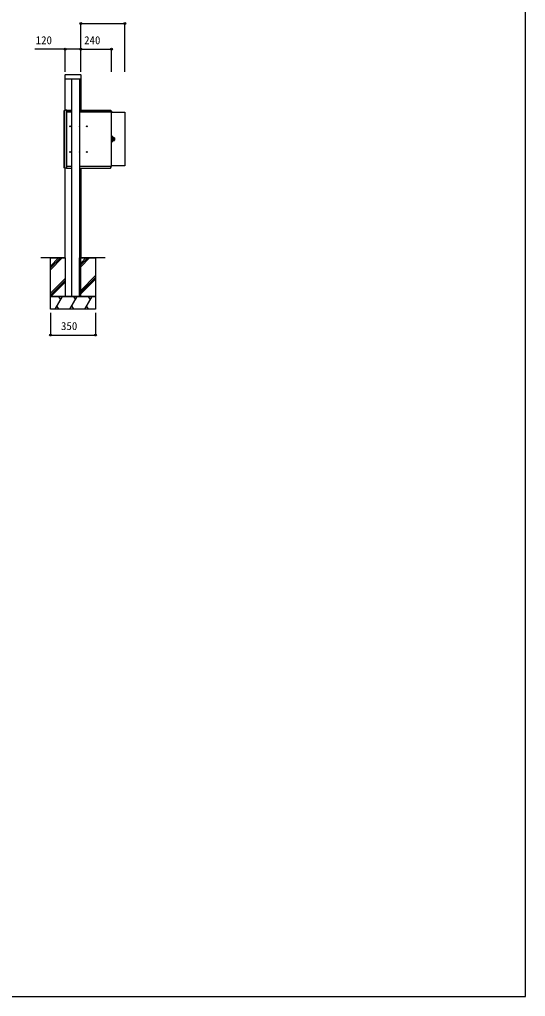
# Model space of a CAD drawing. Units: millimetres, scale not verified. Extents: x -4375 to 4375, y -6498 to 6471.
# Drawn here: x 433 to 4375, y -6498 to 1108 of the extents above; entities that cross this region are included whole.
import ezdxf
from ezdxf.enums import TextEntityAlignment as Align

# ---------------------------------------------------------------- set-up
doc = ezdxf.new("R2010")
doc.units = ezdxf.units.MM
doc.header["$LTSCALE"] = 30
for name, color, linetype in [('0-2_YKK_A1', 4, 'Continuous'), ('0-3_YKK_D', 6, 'Continuous'), ('0-4_YKK_ZWAK', 7, 'Continuous')]:
    doc.layers.add(name, color=color, linetype=linetype)
doc.styles.add('ＭＳ ゴシック', font='')
doc.styles.get('ＭＳ ゴシック').set_extended_font_data('MS Gothic')

msp = doc.modelspace()

# ---------------------------------------------------------------- linework, layer by layer
at = {"layer": '0-2_YKK_A1'}
for p, q in [((787, 674.66), (787, 646.9)), ((787.8, 646.1), (790.7, 646.1)), ((790, 401.39), (790, 646.1)), ((791.61, 646.16), (790.7, 646.1)), ((791.82, 646.16), (793.68, 646.16)), ((794.8, 646.1), (793.89, 646.16)), ((794.8, 646.1), (905.2, 646.1)), ((906.11, 646.16), (905.2, 646.1)), ((906.32, 646.16), (908.18, 646.16)), ((909.3, 646.1), (908.39, 646.16)), ((909.3, 646.1), (912.2, 646.1)), ((910, 646.1), (910, 401.6)), ((913, 646.9), (913, 674.66)), ((780.59, 397.77), (780, 397.18)), ((780, 396.35), (780, 397.18)), ((780, -45.91), (780, 396.35)), ((783.72, 400.9), (780.59, 397.77)), ((783.72, 400.9), (784, 401.18)), ((784.39, 401.19), (784, 401.18)), ((784.4, -46.06), (784.4, 396.35)), ((784.99, 397.77), (788.28, 401.06)), ((799.52, 401.62), (798, 401.67)), ((800, 401.6), (799.52, 401.62)), ((800, 401.12), (800, 401.6)), ((800, -47.92), (800, 401.12)), ((800, 387.8), (800, 387.9)), ((800, 387.8), (800, -33.2)), ((800.8, 387.8), (800, 387.8)), ((800.2, 389.6), (800.2, 401.4)), ((800.2, 401.4), (800.79, 401.4)), ((800.2, 389.6), (800.2, 388.8)), ((800.2, 388), (800.2, 388.8)), ((800.2, 388), (800.2, 387.81)), ((800.2, 387.81), (800.81, 387.81)), ((800.8, 400.8), (800.79, 400.8)), ((800.8, 401.6), (800.8, 400.8)), ((800.8, 401.6), (840, 401.6)), ((800.8, 387.81), (800.8, 387.8)), ((800.81, 387.8), (800.8, 387.8)), ((800.81, 387.81), (800.81, 387.8)), ((900, 401.6), (910, 401.6)), ((910, 401.6), (1142.67, 401.6)), ((910, 388.8), (1149, 388.8)), ((1148.2, 388.8), (910, 388.8)), ((1142.67, 401.6), (1142.67, 400.8)), ((1142.67, 400.8), (1142.68, 400.79)), ((1142.92, 401.4), (1149.8, 394.52)), ((1143.23, 401.37), (1149.77, 394.83)), ((1148.2, 388), (1148.2, 388.8)), ((1148.21, 388.6), (1148.2, 388.6)), ((1148.2, 387.99), (1148.2, 388)), ((1148.21, 387.99), (1148.2, 387.99)), ((1148.21, 388.6), (1148.21, 387.99)), ((1148.4, 388.6), (1148.21, 388.6)), ((1148.4, 388.6), (1149.2, 388.6)), ((1149, 389.6), (1149, 389.3)), ((1149, 389.3), (1149.8, 389.3)), ((1149, 389.3), (1149, 388.8)), ((1149.2, 389.3), (1149.2, 388.6)), ((1149.2, -33.2), (1149.2, 388.6)), ((1150, 387.4), (1149.2, 387.4)), ((1149.8, 394.52), (1149.8, 389.3)), ((1150, 394.27), (1150, 388.4)), ((1150, 388.4), (1150, 387.4)), ((1149.7, 197.1), (1149.2, 197.1)), ((1149.7, 156.1), (1149.2, 156.1)), ((1149.7, 196.6), (1149.7, 197.1)), ((1149.7, 196.6), (1150.7, 196.6)), ((1149.7, 196.6), (1149.7, 156.6)), ((1149.7, 194.6), (1149.7, 192.88)), ((1149.7, 192.88), (1149.7, 192.37)), ((1149.7, 190.46), (1149.7, 192.37)), ((1149.7, 190.46), (1149.7, 179.32)), ((1149.7, 179.32), (1149.7, 173.88)), ((1149.7, 156.6), (1149.7, 156.1)), ((1149.7, 156.6), (1150.7, 156.6)), ((1151.2, 196.1), (1159.5, 196.1)), ((1151.2, 196.1), (1151.2, 157.11)), ((1159.6, 196.09), (1151.2, 196.09)), ((1159.78, 196.06), (1151.2, 196.06)), ((1159.97, 195.98), (1151.2, 195.98)), ((1160.13, 195.88), (1151.2, 195.88)), ((1160.29, 195.72), (1151.2, 195.72)), ((1160.39, 195.55), (1151.2, 195.55)), ((1160.48, 195.31), (1151.2, 195.31)), ((1160.5, 195.08), (1151.2, 195.08)), ((1160.5, 194.76), (1151.2, 194.76)), ((1160.5, 194.46), (1151.2, 194.46)), ((1160.5, 194.07), (1151.2, 194.07)), ((1160.5, 193.71), (1151.2, 193.71)), ((1160.5, 193.25), (1151.2, 193.25)), ((1160.5, 192.83), (1151.2, 192.83)), ((1160.5, 192.3), (1151.2, 192.3)), ((1160.5, 191.83), (1151.2, 191.83)), ((1160.5, 191.24), (1151.2, 191.24)), ((1160.5, 190.71), (1151.2, 190.71)), ((1160.5, 190.06), (1151.2, 190.06)), ((1160.5, 189.48), (1151.2, 189.48)), ((1160.5, 188.78), (1151.2, 188.78)), ((1160.5, 188.16), (1151.2, 188.16)), ((1160.5, 187.4), (1151.2, 187.4)), ((1160.5, 186.75), (1151.2, 186.75)), ((1160.5, 185.95), (1151.2, 185.95)), ((1160.5, 185.26), (1151.2, 185.26)), ((1160.5, 184.42), (1151.2, 184.42)), ((1160.5, 183.7), (1151.2, 183.7)), ((1160.5, 182.83), (1151.2, 182.83)), ((1160.5, 182.09), (1151.2, 182.09)), ((1160.5, 181.2), (1151.2, 181.2)), ((1160.5, 180.44), (1151.2, 180.44)), ((1160.5, 179.53), (1151.2, 179.53)), ((1160.5, 178.76), (1151.2, 178.76)), ((1160.5, 177.84), (1151.2, 177.84)), ((1160.5, 177.06), (1151.2, 177.06)), ((1160.5, 176.14), (1151.2, 176.14)), ((1160.5, 175.36), (1151.2, 175.36)), ((1160.5, 174.44), (1151.2, 174.44)), ((1160.5, 173.67), (1151.2, 173.67)), ((1160.5, 172.76), (1151.2, 172.76)), ((1160.5, 172), (1151.2, 172)), ((1160.5, 171.11), (1151.2, 171.11)), ((1160.5, 170.37), (1151.2, 170.37)), ((1160.5, 169.5), (1151.2, 169.5)), ((1160.5, 168.78), (1151.2, 168.78)), ((1160.5, 167.94), (1151.2, 167.94)), ((1160.5, 167.25), (1151.2, 167.25)), ((1160.5, 166.45), (1151.2, 166.45)), ((1160.5, 165.8), (1151.2, 165.8)), ((1160.5, 165.04), (1151.2, 165.04)), ((1160.5, 164.42), (1151.2, 164.42)), ((1160.5, 163.72), (1151.2, 163.72)), ((1160.5, 163.14), (1151.2, 163.14)), ((1160.5, 162.49), (1151.2, 162.49)), ((1160.5, 161.96), (1151.2, 161.96)), ((1160.5, 161.37), (1151.2, 161.37)), ((1160.5, 160.9), (1151.2, 160.9)), ((1160.5, 160.37), (1151.2, 160.37)), ((1160.5, 159.95), (1151.2, 159.95)), ((1160.5, 159.49), (1151.2, 159.49)), ((1160.5, 159.13), (1151.2, 159.13)), ((1160.5, 158.74), (1151.2, 158.74)), ((1160.5, 158.44), (1151.2, 158.44)), ((1160.5, 158.12), (1151.2, 158.12)), ((1160.48, 157.89), (1151.2, 157.89)), ((1160.39, 157.65), (1151.2, 157.65)), ((1160.29, 157.48), (1151.2, 157.48)), ((1160.13, 157.32), (1151.2, 157.32)), ((1159.97, 157.22), (1151.2, 157.22)), ((1159.78, 157.14), (1151.2, 157.14)), ((1159.61, 157.11), (1151.2, 157.11)), ((1159.6, 157.11), (1151.2, 157.11)), ((1151.2, 157.1), (1159.5, 157.1)), ((1160.5, 195.1), (1160.5, 158.1)), ((1160.6, 186.4), (1160.6, 166.8)), ((1167.2, 186.1), (1167.2, 167.1)), ((1171.7, 186.6), (1167.7, 186.6)), ((1172.42, 186.29), (1167.7, 186.29)), ((1167.7, 185.61), (1167.7, 186.29)), ((1172.7, 185.61), (1167.7, 185.61)), ((1172.7, 184.86), (1167.7, 184.86)), ((1167.7, 183.59), (1167.7, 184.86)), ((1172.7, 183.59), (1167.7, 183.59)), ((1172.7, 182.43), (1167.7, 182.43)), ((1167.7, 180.72), (1167.7, 182.43)), ((1172.7, 180.72), (1167.7, 180.72)), ((1172.7, 179.3), (1167.7, 179.3)), ((1167.7, 177.35), (1167.7, 179.3)), ((1172.7, 177.35), (1167.7, 177.35)), ((1172.7, 175.85), (1167.7, 175.85)), ((1167.7, 175.85), (1167.7, 173.9)), ((1172.7, 173.9), (1167.7, 173.9)), ((1172.7, 172.48), (1167.7, 172.48)), ((1167.7, 172.48), (1167.7, 170.77)), ((1172.7, 170.77), (1167.7, 170.77)), ((1172.7, 168.34), (1167.7, 168.34)), ((1172.7, 167.59), (1167.7, 167.59)), ((1167.7, 167.59), (1167.7, 166.91)), ((1172.42, 166.91), (1167.7, 166.91)), ((1171.7, 166.6), (1167.7, 166.6)), ((1172.7, 185.6), (1172.7, 167.6)), ((790, -748.4), (790, -48.19)), ((800, -33.4), (800, -33.2)), ((800.8, -33.2), (800, -33.2)), ((800.8, -33.4), (800, -33.4)), ((800, -33.4), (800, -47.6)), ((800, -48.4), (800, -47.92)), ((800.2, -33.6), (800.99, -33.6)), ((800.2, -33.6), (800.2, -48.2)), ((800.2, -48.2), (800.79, -48.2)), ((800.79, -47.59), (800.8, -47.59)), ((800.79, -48.2), (800.79, -47.59)), ((800.8, -33.2), (800.99, -33.2)), ((800.8, -33.4), (800.8, -33.6)), ((800.8, -47.59), (800.8, -47.6)), ((800.8, -48.4), (800.8, -47.6)), ((800.8, -48.4), (840, -48.4)), ((800.99, -32.59), (801, -32.59)), ((800.99, -33.2), (800.99, -32.59)), ((801, -32.59), (801, -32.6)), ((801, -32.6), (801, -33.4)), ((801, -34.2), (801, -33.4)), ((801, -33.4), (840, -33.4)), ((900, -33.4), (910, -33.4)), ((900, -48.4), (910, -48.4)), ((910, -33.4), (1148.2, -33.4)), ((910, -48.4), (910, -748.4)), ((910, -48.4), (1141.07, -48.4)), ((1141.07, -47.59), (1141.08, -47.59)), ((1141.07, -47.6), (1141.07, -47.59)), ((1141.08, -47.59), (1141.08, -48.2)), ((1141.08, -48.2), (1141.32, -48.2)), ((1141.32, -48.2), (1148.2, -41.32)), ((1141.63, -48.17), (1148.17, -41.63)), ((1148.2, -33.4), (1148.4, -33.4)), ((1148.2, -34.2), (1148.2, -33.4)), ((1148.2, -41.32), (1148.2, -34.2)), ((1148.2, -34.4), (1148.4, -34.4)), ((1148.2, -34.9), (1148.4, -34.9)), ((1148.4, -33.2), (1149.2, -33.2)), ((1148.4, -41.07), (1148.4, -35.79)), ((1149.2, -36.2), (1148.4, -36.2)), ((1149.2, -35.2), (1149.2, -33.2)), ((1149.2, -36.2), (1149.2, -35.2)), ((790, -748.4), (600, -748.4)), ((675, -748.4), (790, -748.4)), ((675, -811.42), (738.02, -748.4)), ((675, -825.56), (752.16, -748.4)), ((675, -839.7), (766.3, -748.4)), ((900, -1048.4), (900, -748.4)), ((1100, -748.4), (910, -748.4)), ((910, -788.55), (950.15, -748.4)), ((910, -802.69), (964.29, -748.4)), ((910, -816.84), (978.44, -748.4)), ((675, -1023.55), (790, -908.55)), ((910, -1000.68), (1025, -885.68)), ((910, -1014.83), (1025, -899.83)), ((675, -1037.69), (790, -922.69)), ((678.44, -1048.4), (790, -936.84)), ((910, -1028.97), (1025, -913.97)), ((710.03, -1148.4), (767.77, -1048.4)), ((738.03, -1048.4), (752.9, -1074.15)), ((825.5, -1148.4), (883.24, -1048.4)), ((853.5, -1048.4), (868.37, -1074.15)), ((940.97, -1148.4), (998.71, -1048.4)), ((968.97, -1048.4), (983.84, -1074.15)), ((740.17, -1148.17), (725.17, -1122.19)), ((855.64, -1148.17), (840.64, -1122.19)), ((971.11, -1148.17), (956.11, -1122.19)), ((680.17, -1148.17), (680.3, -1148.4)), ((795.64, -1148.17), (795.77, -1148.4)), ((911.11, -1148.17), (911.24, -1148.4))]:
    msp.add_line(p, q, dxfattribs=at)
for points in [[(840, -748.4), (840, 646.1), (900, 646.1), (900, -748.4)], [(798, 401.67), (790, 401.39), (784.39, 401.19)], [(800.2, 389.8), (800, 389.8), (800, 400.8)], [(800.2, 387.9), (800, 387.9), (800, 389.8)], [(840, 388.8), (800.2, 388.8), (840, 388.8)], [(800.79, 401.4), (800.79, 400.79), (800.8, 400.79), (800.8, 400.8)], [(900, 388.8), (910, 388.8), (900, 388.8)], [(1142.67, 400.8), (1142.67, 400.79), (1142.68, 400.79), (1142.68, 401.4), (1142.92, 401.4)], [(1149.7, 173.88), (1149.7, 160.33), (1149.7, 158.6)], [(1172.7, 169.61), (1167.7, 169.61), (1167.7, 168.34)], [(798, -48.47), (790, -48.19), (781.93, -47.91)], [(800, -48.4), (799.52, -48.42), (798, -48.47)], [(800.99, -33.6), (800.99, -34.4), (801, -34.4), (801, -34.2)], [(1141.07, -48.4), (1141.07, -47.6), (1141.08, -47.59)], [(1148.4, -33.2), (1148.21, -33.2), (1148.21, -32.59), (1148.2, -32.59), (1148.2, -32.6), (1148.2, -33.4)], [(1148.4, -35.79), (1148.4, -35.2), (1148.4, -33.2)], [(910, -748.4), (1025, -748.4), (1025, -1048.4), (675, -1048.4), (675, -748.4)], [(790, -748.4), (790, -1048.4), (910, -1048.4), (910, -748.4)], [(900, -1048.4), (840, -1048.4), (840, -748.4)]]:
    msp.add_lwpolyline(points, dxfattribs=at)
for points in [[(1149.2, 385.7), (1254.2, 385.7), (1254.2, -30.3), (1149.2, -30.3)], [(675, -1048.4), (1025, -1048.4), (1025, -1148.4), (675, -1148.4)]]:
    msp.add_lwpolyline(points, close=True, dxfattribs=at)
for centre in [(827.5, 276.6), (958, 276.6), (827.5, 76.6), (958, 76.6)]:
    msp.add_circle(centre, 3, dxfattribs=at)
for centre, radius, start, end in [((788.5, 674.66), 1.5, 91.73613, 180.02696), ((850, -1323.4), 2000.5, 88.23692, 91.76308), ((911.5, 674.66), 1.5, 359.97304, 88.26387), ((782, 396.35), 2, 135, 180), ((784.43, 400.2), 1, 92, 135), ((786.4, 396.35), 2, 135, 180), ((788.99, 400.35), 1, 92, 135), ((799.5, 401.12), 0.5, 0, 88), ((800.8, 400.8), 0.8, 138.59038, 180), ((800.8, 400.8), 0.8, 90, 131.40962), ((1142.67, 400.8), 0.8, 45, 90), ((1149.2, 387.4), 0.8, 270, 0), ((1149.2, 394.27), 0.8, 0, 45), ((838, 276.6), 3, 48.18969, 311.81031), ((898, 276.6), 3, 311.81031, 48.18969), ((1150.7, 196.1), 0.5, 0, 90), ((1150.7, 157.1), 0.5, 270, 0), ((1159.5, 195.1), 1, 0, 90), ((1159.5, 158.1), 1, 270, 0), ((1160.4, 186.4), 0.2, 0, 60), ((1160.4, 166.8), 0.2, 300, 0), ((1161.1, 184.49), 0.5, 180, 256.81404), ((1161.1, 168.71), 0.5, 103.18596, 180), ((1162.81, 191.79), 8, 256.81404, 303.27409), ((1162.81, 161.41), 8, 56.72591, 103.18596), ((1167.7, 186.1), 0.5, 90, 180), ((1167.7, 167.1), 0.5, 180, 270), ((1171.7, 185.6), 1, 0, 90), ((1171.7, 167.6), 1, 270, 0), ((838, 76.6), 3, 48.18969, 311.81031), ((898, 76.6), 3, 311.81031, 48.18969), ((782, -45.91), 2, 180, 268), ((786.4, -46.06), 2, 180, 268), ((799.5, -47.92), 0.5, 272, 0), ((800.8, -47.6), 0.8, 180, 221.40962), ((800.8, -47.6), 0.8, 228.59038, 270), ((1141.07, -47.6), 0.8, 270, 315), ((1147.6, -41.07), 0.8, 315, 0), ((1147.6, -34.2), 0.8, 0, 41.40962)]:
    msp.add_arc(centre, radius, start, end, dxfattribs=at)
for centre, major_axis, ratio, start_param, end_param in [((787.8, 646.9), (-0.568, -0.568), 0.99628, 5.4996506, 7.06672), ((791.82, 646.14), (0.3, 0), 0.061163, 1.5707963, 2.3561945), ((793.68, 646.14), (0.3, 0), 0.061163, 0.7853982, 1.5707963), ((906.32, 646.14), (0.3, 0), 0.061163, 1.5707963, 2.3561945), ((908.18, 646.14), (0.3, 0), 0.061163, 0.7853982, 1.5707963), ((912.2, 646.9), (0.568, -0.568), 0.99628, 5.4996506, 7.06672)]:
    msp.add_ellipse(centre, major_axis=major_axis, ratio=ratio, start_param=start_param, end_param=end_param, dxfattribs=at)
at = {"layer": '0-3_YKK_D'}
for p, q in [((910, 701.6), (910, 1078.1)), ((910, 1077.1), (1254.2, 1077.1)), ((1254.2, 701.6), (1254.2, 1078.1)), ((790, 701.6), (790, 878.1)), ((910, 701.6), (910, 878.1)), ((910, 701.6), (910, 878.1)), ((910, 877.1), (1150, 877.1)), ((1150, 701.6), (1150, 878.1)), ((675, -1174.4), (675, -1349.4)), ((1025, -1174.4), (1025, -1349.4)), ((675, -1348.4), (1025, -1348.4))]:
    msp.add_line(p, q, dxfattribs=at)
msp.add_lwpolyline([(910, 877.1), (790, 877.1), (551.93, 877.1)], dxfattribs=at)
for centre in [(910, 1077.1), (1254.2, 1077.1), (790, 877.1), (910, 877.1), (910, 877.1), (1150, 877.1), (675, -1348.4), (1025, -1348.4)]:
    msp.add_circle(centre, 7.5, dxfattribs=at)
at = {"layer": '0-4_YKK_ZWAK'}
msp.add_lwpolyline([(-4375, -6498.4), (4375, -6498.4), (4375, 6251.6)], dxfattribs=at)

# ---------------------------------------------------------------- texts
at = {"layer": '0-3_YKK_D', "style": 'ＭＳ ゴシック'}
for s, p in [('120', (558.89, 897.1)), ('240', (936.31, 897.1)), ('350', (756.31, -1328.4))]:
    msp.add_text(s, height=62.32, dxfattribs=at).set_placement(p, align=Align.BOTTOM_LEFT)

doc.saveas('drawing.dxf')
